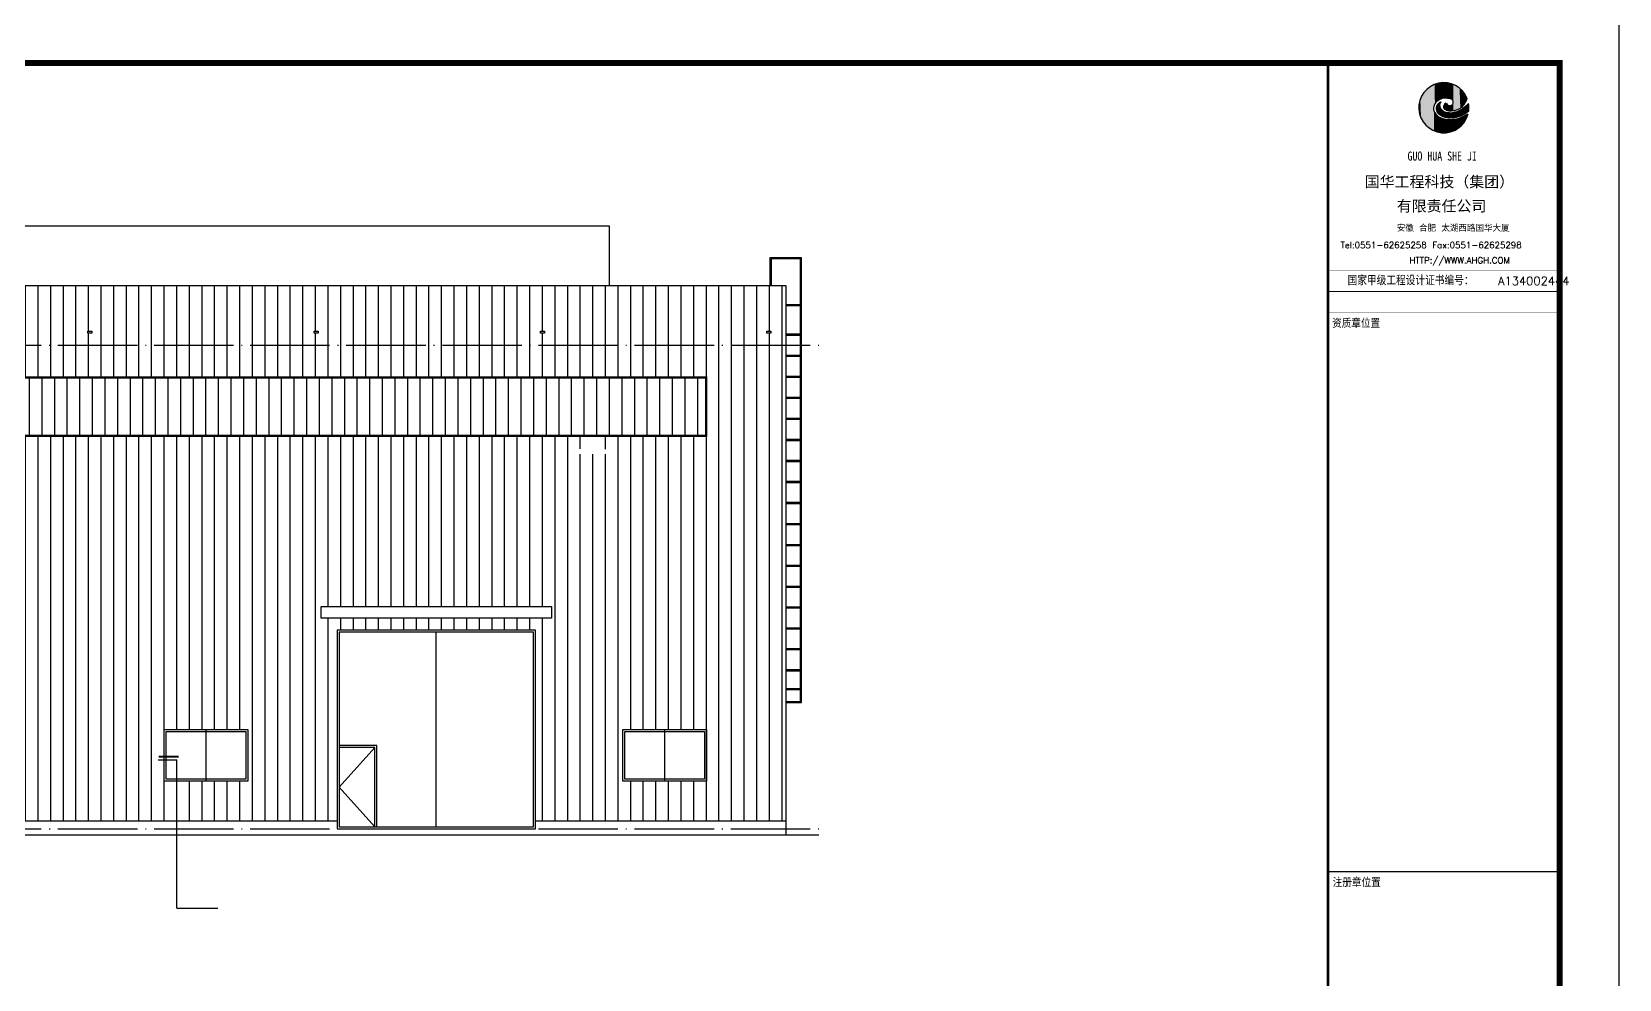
# Model space of a CAD drawing. Extents: x -21908402 to 2681150, y 88493 to 5079726.
# Drawn here: x 1709895 to 1749871, y 189917 to 213780 of the extents above; entities that cross this region are included whole.
import ezdxf

# ---------------------------------------------------------------- set-up
doc = ezdxf.new("R2010")
doc.units = 0
doc.header["$LTSCALE"] = 1000
doc.linetypes.add('DOTE', pattern=[2.42, 2, -0.2, 0.02, -0.2])
for name, color, linetype in [('DIM_SYMB', 3, 'Continuous'), ('DOTE', 1, 'DOTE'), ('PP-PM-TK', 7, 'Continuous'), ('PUB_TEXT', 7, 'Continuous'), ('PUB_TITLE', 4, 'Continuous'), ('WINDOW', 94, 'Continuous'), ('填充', 8, 'Continuous')]:
    doc.layers.add(name, color=color, linetype=linetype)
doc.styles.add('-黑体', font='simhei.ttf', dxfattribs={"width": 0.8})
doc.styles.add('STYLE1', font='simhei.ttf', dxfattribs={"width": 0.8})
doc.styles.add('TQ', font='txt.shx', dxfattribs={"width": 0.8, "bigfont": 'hztxt.shx'})

# ---------------------------------------------------------------- blocks, each defined once
blk = doc.blocks.new('*U12')
at = {"layer": 'PP-PM-TK', "color": 1}
for points in [[(-598, 427), (-540, -498), (-540, 493)], [(-540, 493), (-504, -531), (-504, 535)], [(-540, -498), (-540, 493), (-504, -531)], [(-504, 535), (-434, -593), (-434, 589)], [(-504, -531), (-504, 535), (-434, -593)], [(-434, 589), (-390, -619), (-390, 622)], [(-434, -593), (-434, 589), (-390, -619)], [(-390, 622), (-310, -666), (-310, 662)], [(-390, -619), (-390, 622), (-310, -666)], [(-310, 662), (-302, -669), (-302, 667)], [(-310, -666), (-310, 662), (-302, -669)], [(-302, 667), (-300, 1), (-300, 667)], [(-300, 667), (-299, 9), (-299, 668)], [(-299, 668), (-289, 51), (-289, 673)], [(-289, 673), (-287, 62), (-287, 674)], [(-287, 674), (-274, 89), (-274, 680)], [(-274, 680), (-262, 115), (-262, 686)], [(-262, 686), (-255, 126), (-255, 688)], [(-262, 686), (-262, 115), (-262, 686)], [(-255, 688), (-231, 157), (-231, 695)], [(-231, 695), (-227, 163), (-227, 696)], [(-227, 696), (-222, 168), (-222, 697)], [(-222, 697), (-221, 168), (-221, 697)], [(-221, 697), (-215, 174), (-215, 699)], [(-215, 699), (-211, 177), (-211, 700)], [(-211, 700), (-202, 186), (-202, 703)], [(-202, 703), (-199, 188), (-199, 704)], [(-199, 704), (-185, 201), (-185, 708)], [(-185, 708), (-183, 203), (-183, 708)], [(-183, 708), (-179, 206), (-179, 709)], [(-179, 709), (-176, 208), (-176, 710)], [(-176, 710), (-175, 208), (-175, 710)], [(-175, 710), (-163, 216), (-163, 714)], [(-163, 714), (-142, 228), (-142, 719)], [(-142, 719), (-124, 239), (-124, 724)], [(-124, 724), (-123, 240), (-123, 724)], [(-123, 724), (-122, 240), (-122, 724)], [(-122, 724), (-114, 243), (-114, 725)], [(-114, 725), (-112, 244), (-112, 725)], [(-112, 725), (-112, 244), (-112, 725)], [(-112, 725), (-111, 244), (-111, 725)], [(-111, 725), (-110, 245), (-110, 725)], [(-110, 725), (-105, 247), (-105, 725)], [(-105, 725), (-102, 248), (-102, 726)], [(-102, 726), (-101, 249), (-101, 726)], [(-101, 726), (-95, 251), (-95, 726)], [(-95, 726), (-89, 254), (-89, 727)], [(-89, 727), (-85, 255), (-85, 727)], [(-85, 727), (-83, 256), (-83, 727)], [(-83, 727), (-79, 257), (-79, 727)], [(-79, 727), (-59, 265), (-59, 729)], [(-59, 729), (-54, 267), (-54, 729)], [(-54, 729), (-45, 270), (-45, 730)], [(-45, 730), (-34, 272), (-34, 731)], [(-34, 731), (-28, 273), (-28, 731)], [(-28, 731), (-19, 276), (-19, 732)], [(-19, 732), (-12, 276), (-12, 732)], [(-12, 732), (-10, 277), (-10, 732)], [(-10, 732), (-10, 277), (-10, 732)], [(-10, 732), (-9, 277), (-9, 732)], [(-9, 732), (-4, 277), (-4, 733)], [(-4, 733), (-3, 277), (-3, 733)], [(-3, 733), (2, 278), (2, 733)], [(2, 733), (7, 279), (7, 734)], [(7, 734), (16, 280), (16, 734)], [(16, 280), (16, 734), (18, 279)], [(16, 734), (18, 279), (18, 734)], [(18, 279), (18, 734), (21, 279)], [(21, 279), (21, 734), (28, 279)], [(28, 279), (28, 733), (30, 279)], [(30, 279), (30, 733), (40, 278)], [(40, 278), (40, 732), (44, 278)], [(44, 278), (44, 731), (58, 277)], [(58, 277), (58, 730), (69, 276)], [(69, 276), (69, 728), (70, 276)], [(70, 276), (70, 728), (84, 275)], [(84, 275), (84, 726), (85, 275)], [(85, 275), (85, 726), (108, 274)], [(108, 274), (108, 723), (108, 274)], [(108, 274), (108, 723), (108, 274)], [(108, 274), (108, 723), (109, 274)], [(109, 274), (109, 723), (112, 273)], [(112, 273), (112, 723), (135, 270)], [(135, 270), (135, 720), (147, 269)], [(147, 269), (147, 719), (152, 268)], [(152, 268), (152, 718), (152, 268)], [(152, 268), (152, 718), (159, 268)], [(159, 268), (159, 717), (160, 267)], [(160, 267), (160, 717), (164, 267)], [(164, 267), (164, 716), (171, 265)], [(171, 265), (171, 713), (179, 263)], [(179, 263), (179, 711), (185, 262)], [(185, 262), (185, 709), (191, 261)], [(191, 261), (191, 707), (207, 254)], [(207, 254), (207, 702), (209, 253)], [(209, 253), (209, 701), (217, 250)], [(217, 250), (217, 698), (225, 244)], [(225, 244), (225, 696), (243, 230)], [(243, 230), (243, 690), (246, 228)], [(246, 228), (246, 689), (248, 227)], [(248, 227), (248, 688), (249, 226)], [(249, 226), (249, 688), (255, 216)], [(255, 216), (255, 686), (266, 199)], [(266, 199), (266, 682), (270, 192)], [(270, 192), (270, 681), (276, 155)], [(-734, 26), (-725, -117), (-725, 92)], [(-725, 92), (-715, -155), (-715, 168)], [(-725, -117), (-725, 92), (-715, -155)], [(-715, 168), (-689, -255), (-689, 245)], [(-715, -155), (-715, 168), (-689, -255)], [(-689, 245), (-669, -296), (-669, 303)], [(-689, -255), (-689, 245), (-669, -296)], [(-669, 303), (-627, -384), (-627, 377)], [(-669, -296), (-669, 303), (-627, -384)], [(-627, 377), (-598, -422), (-598, 427)], [(-627, -384), (-627, 377), (-598, -422)], [(-598, -422), (-598, 427), (-540, -498)], [(-222, 3), (-221, -43), (-221, 4)], [(-221, 4), (-215, -82), (-215, 32)], [(-221, -43), (-221, 4), (-215, -82)], [(-215, 32), (-211, -92), (-211, 48)], [(-215, -82), (-215, 32), (-211, -92)], [(-211, 48), (-202, -118), (-202, 68)], [(-211, -92), (-211, 48), (-202, -118)], [(-202, 68), (-199, -122), (-199, 73)], [(-202, -118), (-202, 68), (-199, -122)], [(-199, 73), (-185, -143), (-185, 93)], [(-199, -122), (-199, 73), (-185, -143)], [(-185, 93), (-183, -145), (-183, 96)], [(-185, -143), (-185, 93), (-183, -145)], [(-183, 96), (-179, -149), (-179, 100)], [(-183, -145), (-183, 96), (-179, -149)], [(-179, 100), (-176, -152), (-176, 103)], [(-179, -149), (-179, 100), (-176, -152)], [(-176, 103), (-175, -153), (-175, 104)], [(-176, -152), (-176, 103), (-175, -153)], [(-175, 104), (-163, -165), (-163, 116)], [(-175, -153), (-175, 104), (-163, -165)], [(-163, 116), (-142, -181), (-142, 137)], [(-163, -165), (-163, 116), (-142, -181)], [(-142, 137), (-124, -195), (-124, 151)], [(-142, -181), (-142, 137), (-124, -195)], [(-124, 151), (-123, -196), (-123, 152)], [(-124, -195), (-124, 151), (-123, -196)], [(-123, 152), (-122, -196), (-122, 153)], [(-123, -196), (-123, 152), (-122, -196)], [(-122, 153), (-114, -202), (-114, 157)], [(-122, -196), (-122, 153), (-114, -202)], [(-114, 157), (-112, 107), (-112, 158)], [(-114, -202), (-114, 87), (-112, -204)], [(-112, 158), (-111, 117), (-111, 159)], [(-112, 158), (-112, 108), (-112, 158)], [(-112, -204), (-112, 45), (-112, -204)], [(-112, -204), (-112, 42), (-111, -204)], [(-111, 159), (-110, 119), (-110, 159)], [(-111, -204), (-111, 38), (-110, -205)], [(-110, 159), (-105, 131), (-105, 162)], [(-110, -205), (-110, 34), (-105, -208)], [(-105, 162), (-102, 135), (-102, 164)], [(-105, -208), (-105, 12), (-102, -210)], [(-102, 164), (-101, 137), (-101, 165)], [(-101, 165), (-95, 145), (-95, 166)], [(-95, 166), (-89, 151), (-89, 167)], [(-12, 25), (-10, 11), (-10, 47)], [(-10, 47), (-9, 4), (-9, 50)], [(-10, 11), (-10, 47), (-10, 10)], [(-10, 47), (-10, 10), (-10, 47)], [(-10, 10), (-10, 47), (-9, 4)], [(-9, 50), (-4, -7), (-4, 68)], [(-9, 4), (-9, 50), (-4, -7)], [(-4, 68), (-3, -8), (-3, 69)], [(-4, -7), (-4, 68), (-3, -8)], [(-3, 69), (2, -19), (2, 80)], [(-3, -8), (-3, 69), (2, -19)], [(2, 80), (7, -24), (7, 87)], [(2, -19), (2, 80), (7, -24)], [(7, 87), (16, -35), (16, 98)], [(7, -24), (7, 87), (16, -35)], [(16, 98), (18, -37), (18, 100)], [(16, -35), (16, 98), (18, -37)], [(18, 100), (21, -39), (21, 103)], [(18, -37), (18, 100), (21, -39)], [(21, 103), (28, -45), (28, 111)], [(21, -39), (21, 103), (28, -45)], [(28, 111), (30, -46), (30, 113)], [(28, -45), (28, 111), (30, -46)], [(30, 113), (40, -53), (40, 121)], [(30, -46), (30, 113), (40, -53)], [(40, 121), (44, -56), (44, 124)], [(40, -53), (40, 121), (44, -56)], [(44, 124), (58, -63), (58, 135)], [(44, -56), (44, 124), (58, -63)], [(58, -63), (58, 135), (69, -69)], [(69, -69), (69, 126), (70, -69)], [(70, -69), (70, 125), (84, -74)], [(84, -74), (84, 113), (85, -74)], [(85, -74), (85, 112), (108, -81)], [(108, -81), (108, 88), (108, -82)], [(108, -82), (108, 87), (108, -82)], [(108, -82), (108, 87), (109, -82)], [(109, -82), (109, 87), (112, -82)], [(112, -82), (112, 84), (135, -86)], [(135, -86), (135, 66), (147, -88)], [(147, -88), (147, 62), (152, -88)], [(152, -88), (152, 60), (152, -89)], [(152, -89), (152, 60), (159, -89)], [(159, -89), (159, 59), (160, -89)], [(160, -89), (160, 59), (164, -89)], [(164, -89), (164, 59), (171, -89)], [(171, 58), (179, -90), (179, 60)], [(171, -89), (171, 58), (179, -90)], [(179, 60), (185, -90), (185, 61)], [(179, -90), (179, 60), (185, -90)], [(185, 61), (191, -90), (191, 62)], [(191, 62), (207, -89), (207, 65)], [(207, 65), (209, -89), (209, 66)], [(209, 66), (217, -89), (217, 70)], [(217, 70), (225, -89), (225, 75)], [(225, 75), (243, -87), (243, 86)], [(243, 86), (246, -86), (246, 91)], [(246, 91), (248, -86), (248, 93)], [(248, 93), (249, -86), (249, 94)], [(249, 94), (255, -86), (255, 102)], [(255, 102), (266, -84), (266, 117)], [(266, 117), (270, -84), (270, 133)], [(270, 133), (276, -83), (276, 155)], [(569, -14), (588, -190), (588, 2)], [(588, 2), (593, -187), (593, 6)], [(593, 6), (610, -177), (610, 20)], [(610, 20), (616, -173), (616, 25)], [(616, 25), (618, -171), (618, 27)], [(618, 27), (637, -159), (637, 43)], [(637, 43), (643, -155), (643, 48)], [(643, 48), (653, -148), (653, 57)], [(653, 57), (662, -142), (662, 66)], [(662, 66), (664, -140), (664, 68)], [(664, 68), (683, -126), (683, 86)], [(683, 86), (711, -105), (711, 112)], [(711, 112), (724, -95), (724, 124)], [(-302, -669), (-302, -30), (-300, -669)], [(-300, -669), (-300, -43), (-299, -670)], [(-299, -670), (-299, -61), (-289, -673)], [(-289, -673), (-289, -97), (-287, -674)], [(-287, -674), (-287, -102), (-274, -679)], [(-274, -679), (-274, -130), (-262, -683)], [(-262, -683), (-262, -150), (-262, -683)], [(-262, -683), (-262, -150), (-255, -686)], [(-255, -686), (-255, -162), (-231, -694)], [(-231, -694), (-231, -192), (-227, -695)], [(-227, -695), (-227, -195), (-222, -697)], [(-222, -697), (-222, -201), (-221, -697)], [(-221, -697), (-221, -201), (-215, -699)], [(-215, -699), (-215, -207), (-211, -701)], [(-211, -701), (-211, -210), (-202, -704)], [(-202, -704), (-202, -219), (-199, -705)], [(-199, -705), (-199, -222), (-185, -710)], [(-185, -710), (-185, -235), (-183, -711)], [(-183, -711), (-183, -237), (-179, -712)], [(-179, -712), (-179, -241), (-176, -713)], [(-176, -713), (-176, -244), (-175, -713)], [(-175, -713), (-175, -244), (-163, -715)], [(-163, -715), (-163, -252), (-142, -718)], [(-142, -718), (-142, -265), (-124, -721)], [(-124, -721), (-124, -276), (-123, -721)], [(-123, -721), (-123, -277), (-122, -721)], [(-122, -721), (-122, -277), (-114, -722)], [(-114, -722), (-114, -282), (-112, -723)], [(-112, -723), (-112, -284), (-112, -723)], [(-112, -723), (-112, -284), (-111, -723)], [(-111, -723), (-111, -284), (-110, -723)], [(-110, -723), (-110, -285), (-105, -724)], [(-105, -724), (-105, -287), (-102, -724)], [(-102, -210), (-102, -2), (-101, -212)], [(-102, -724), (-102, -288), (-101, -724)], [(-101, -212), (-101, -5), (-95, -215)], [(-101, -724), (-101, -289), (-95, -725)], [(-95, -215), (-95, -17), (-89, -219)], [(-95, -725), (-95, -291), (-89, -726)], [(-89, -219), (-89, -28), (-85, -222)], [(-89, -726), (-89, -294), (-85, -727)], [(-85, -222), (-85, -35), (-83, -223)], [(-85, -727), (-85, -295), (-83, -727)], [(-83, -223), (-83, -39), (-79, -226)], [(-83, -727), (-83, -296), (-79, -727)], [(-79, -226), (-79, -46), (-59, -239)], [(-79, -727), (-79, -298), (-59, -730)], [(-59, -239), (-59, -68), (-54, -241)], [(-59, -730), (-59, -306), (-54, -731)], [(-54, -241), (-54, -73), (-45, -246)], [(-54, -731), (-54, -308), (-45, -732)], [(-45, -246), (-45, -83), (-34, -252)], [(-45, -732), (-45, -312), (-34, -734)], [(-34, -252), (-34, -91), (-28, -254)], [(-28, -254), (-28, -95), (-19, -259)], [(-19, -259), (-19, -101), (-12, -263)], [(-12, -263), (-12, -106), (-10, -264)], [(-10, -264), (-10, -108), (-10, -264)], [(-10, -264), (-10, -108), (-9, -264)], [(-9, -264), (-9, -108), (-4, -267)], [(-4, -267), (-4, -111), (-3, -267)], [(-3, -267), (-3, -111), (2, -269)], [(2, -269), (2, -114), (7, -270)], [(7, -270), (7, -116), (16, -273)], [(16, -273), (16, -121), (18, -274)], [(18, -274), (18, -122), (21, -274)], [(21, -274), (21, -123), (28, -277)], [(28, -277), (28, -127), (30, -277)], [(30, -277), (30, -128), (40, -280)], [(40, -280), (40, -131), (44, -281)], [(44, -281), (44, -133), (58, -283)], [(58, -283), (58, -137), (69, -285)], [(69, -285), (69, -141), (70, -285)], [(70, -285), (70, -141), (84, -288)], [(84, -288), (84, -144), (85, -288)], [(85, -288), (85, -144), (108, -289)], [(108, -289), (108, -149), (108, -289)], [(108, -289), (108, -149), (108, -289)], [(108, -289), (108, -149), (109, -289)], [(109, -289), (109, -150), (112, -289)], [(112, -289), (112, -150), (135, -291)], [(135, -291), (135, -153), (147, -291)], [(147, -291), (147, -154), (152, -291)], [(152, -291), (152, -155), (152, -291)], [(152, -291), (152, -155), (159, -292)], [(152, -344), (152, -716), (152, -344)], [(152, -344), (159, -714), (159, -344)], [(159, -292), (159, -155), (160, -292)], [(159, -344), (160, -714), (160, -344)], [(160, -292), (160, -156), (164, -292)], [(160, -344), (164, -713), (164, -344)], [(164, -292), (164, -156), (171, -292)], [(164, -344), (171, -711), (171, -344)], [(171, -292), (171, -156), (179, -293)], [(171, -344), (179, -709), (179, -343)], [(179, -343), (185, -707), (185, -343)], [(185, -343), (191, -706), (191, -343)], [(191, -343), (207, -702), (207, -342)], [(207, -156), (209, -291), (209, -156)], [(207, -342), (209, -701), (209, -342)], [(209, -156), (217, -291), (217, -155)], [(209, -342), (217, -699), (217, -342)], [(217, -155), (225, -290), (225, -155)], [(217, -342), (225, -697), (225, -341)], [(225, -155), (243, -289), (243, -153)], [(225, -341), (243, -693), (243, -340)], [(243, -153), (246, -289), (246, -153)], [(243, -340), (246, -692), (246, -340)], [(246, -153), (248, -289), (248, -153)], [(246, -340), (248, -692), (248, -340)], [(248, -153), (249, -289), (249, -153)], [(248, -340), (249, -691), (249, -340)], [(249, -153), (255, -289), (255, -152)], [(249, -340), (255, -688), (255, -339)], [(255, -152), (266, -288), (266, -150)], [(255, -339), (266, -683), (266, -338)], [(266, -150), (270, -288), (270, -150)], [(266, -338), (270, -681), (270, -338)], [(270, -150), (276, -288), (276, -149)], [(270, -338), (276, -678), (276, -337)], [(276, -149), (283, -287), (283, -147)], [(276, -337), (283, -675), (283, -337)], [(283, -147), (296, -287), (296, -145)], [(283, -337), (296, -669), (296, -335)], [(296, -145), (302, -286), (302, -144)], [(296, -335), (302, -666), (302, -335)], [(302, -144), (307, -286), (307, -143)], [(302, -335), (307, -664), (307, -334)], [(307, -143), (311, -285), (311, -142)], [(307, -334), (311, -662), (311, -334)], [(311, -142), (341, -281), (341, -133)], [(311, -334), (341, -648), (341, -328)], [(341, -133), (369, -276), (369, -125)], [(341, -328), (369, -634), (369, -323)], [(369, -125), (375, -275), (375, -123)], [(369, -323), (375, -631), (375, -322)], [(375, -123), (377, -275), (377, -123)], [(375, -322), (377, -631), (377, -322)], [(377, -123), (383, -273), (383, -121)], [(377, -322), (383, -626), (383, -320)], [(383, -121), (397, -269), (397, -115)], [(383, -320), (397, -616), (397, -316)], [(397, -115), (421, -264), (421, -104)], [(397, -316), (421, -598), (421, -309)], [(421, -104), (431, -261), (431, -100)], [(421, -309), (431, -591), (431, -307)], [(431, -100), (444, -256), (444, -94)], [(431, -307), (444, -581), (444, -303)], [(444, -94), (450, -254), (450, -91)], [(444, -303), (450, -576), (450, -300)], [(450, -91), (460, -250), (460, -87)], [(450, -300), (460, -569), (460, -297)], [(460, -87), (483, -242), (483, -74)], [(460, -297), (483, -552), (483, -288)], [(483, -74), (492, -239), (492, -68)], [(483, -288), (492, -546), (492, -285)], [(492, -68), (509, -231), (509, -58)], [(492, -68), (492, -239), (492, -68)], [(492, -284), (509, -527), (509, -278)], [(492, -285), (492, -545), (492, -284)], [(509, -58), (512, -229), (512, -56)], [(509, -278), (512, -524), (512, -277)], [(512, -56), (513, -229), (513, -55)], [(512, -277), (513, -522), (513, -276)], [(513, -55), (530, -221), (530, -43)], [(513, -276), (530, -504), (530, -269)], [(530, -43), (542, -215), (542, -35)], [(530, -269), (542, -491), (542, -263)], [(542, -35), (552, -210), (552, -28)], [(542, -263), (552, -480), (552, -258)], [(552, -28), (555, -209), (555, -25)], [(552, -258), (555, -476), (555, -257)], [(555, -25), (569, -201), (569, -14)], [(555, -257), (569, -461), (569, -251)], [(569, -251), (588, -440), (588, -242)], [(588, -242), (593, -432), (593, -239)], [(593, -239), (610, -405), (610, -232)], [(610, -232), (616, -395), (616, -229)], [(616, -229), (618, -391), (618, -228)], [(618, -228), (637, -360), (637, -219)], [(637, -219), (643, -350), (643, -217)], [(643, -217), (653, -334), (653, -212)], [(653, -212), (662, -318), (662, -207)], [(662, -207), (664, -312), (664, -206)], [(664, -206), (683, -260), (683, -197)], [(683, -260), (683, -197), (711, -183)]]:
    blk.add_solid(points, dxfattribs=at)
at = {"layer": 'PP-PM-TK', "color": 1, "extrusion": (0, 0, -1)}
for points in [[(302, -30), (302, 667), (300, 1)], [(300, 1), (300, 667), (299, 9)], [(299, 9), (299, 668), (289, 51)], [(289, 51), (289, 673), (287, 62)], [(287, 62), (287, 674), (274, 89)], [(274, 89), (274, 680), (262, 115)], [(262, 115), (262, 686), (262, 115)], [(262, 115), (262, 686), (255, 126)], [(255, 126), (255, 688), (231, 157)], [(231, 157), (231, 695), (227, 163)], [(227, 163), (227, 696), (222, 168)], [(222, 168), (222, 697), (221, 168)], [(221, 168), (221, 697), (215, 174)], [(215, 174), (215, 699), (211, 177)], [(211, 177), (211, 700), (202, 186)], [(202, 186), (202, 703), (199, 188)], [(199, 188), (199, 704), (185, 201)], [(185, 201), (185, 708), (183, 203)], [(183, 203), (183, 708), (179, 206)], [(179, 206), (179, 709), (176, 208)], [(176, 208), (176, 710), (175, 208)], [(175, 208), (175, 710), (163, 216)], [(163, 216), (163, 714), (142, 228)], [(142, 228), (142, 719), (124, 239)], [(124, 239), (124, 724), (123, 240)], [(123, 240), (123, 724), (122, 240)], [(122, 240), (122, 724), (114, 243)], [(114, 243), (114, 725), (112, 244)], [(112, 244), (112, 725), (112, 244)], [(112, 244), (112, 725), (111, 244)], [(111, 244), (111, 725), (110, 245)], [(110, 245), (110, 725), (105, 247)], [(105, 247), (105, 725), (102, 248)], [(102, 248), (102, 726), (101, 249)], [(101, 249), (101, 726), (95, 251)], [(95, 251), (95, 726), (89, 254)], [(89, 254), (89, 727), (85, 255)], [(85, 255), (85, 727), (83, 256)], [(83, 256), (83, 727), (79, 257)], [(79, 257), (79, 727), (59, 265)], [(59, 265), (59, 729), (54, 267)], [(54, 267), (54, 729), (45, 270)], [(45, 270), (45, 730), (34, 272)], [(34, 272), (34, 731), (28, 273)], [(28, 273), (28, 731), (19, 276)], [(19, 276), (19, 732), (12, 276)], [(12, 276), (12, 732), (10, 277)], [(10, 277), (10, 732), (10, 277)], [(10, 277), (10, 732), (9, 277)], [(9, 277), (9, 732), (4, 277)], [(4, 277), (4, 733), (3, 277)], [(3, 277), (3, 733), (-2, 278)], [(-2, 278), (-2, 733), (-7, 279)], [(-7, 279), (-7, 734), (-16, 280)], [(-18, 734), (-21, 279), (-21, 734)], [(-21, 734), (-28, 279), (-28, 733)], [(-28, 733), (-30, 279), (-30, 733)], [(-30, 733), (-40, 278), (-40, 732)], [(-40, 732), (-44, 278), (-44, 731)], [(-44, 731), (-58, 277), (-58, 730)], [(-58, 730), (-69, 276), (-69, 728)], [(-69, 728), (-70, 276), (-70, 728)], [(-70, 728), (-84, 275), (-84, 726)], [(-84, 726), (-85, 275), (-85, 726)], [(-85, 726), (-108, 274), (-108, 723)], [(-108, 723), (-108, 274), (-108, 723)], [(-108, 723), (-108, 274), (-108, 723)], [(-108, 723), (-109, 274), (-109, 723)], [(-109, 723), (-112, 273), (-112, 723)], [(-112, 723), (-135, 270), (-135, 720)], [(-135, 720), (-147, 269), (-147, 719)], [(-147, 719), (-152, 268), (-152, 718)], [(-152, 718), (-152, 268), (-152, 718)], [(-152, 718), (-159, 268), (-159, 717)], [(-159, 717), (-160, 267), (-160, 717)], [(-160, 717), (-164, 267), (-164, 716)], [(-164, 716), (-171, 265), (-171, 713)], [(-171, 713), (-179, 263), (-179, 711)], [(-179, 711), (-185, 262), (-185, 709)], [(-185, 709), (-191, 261), (-191, 707)], [(-191, 707), (-207, 254), (-207, 702)], [(-207, 702), (-209, 253), (-209, 701)], [(-209, 701), (-217, 250), (-217, 698)], [(-217, 698), (-225, 244), (-225, 696)], [(-225, 696), (-243, 230), (-243, 690)], [(-243, 690), (-246, 228), (-246, 689)], [(-246, 689), (-248, 227), (-248, 688)], [(-248, 688), (-249, 226), (-249, 688)], [(-249, 688), (-255, 216), (-255, 686)], [(-255, 686), (-266, 199), (-266, 682)], [(-266, 682), (-270, 192), (-270, 681)], [(-270, 681), (-276, 155), (-276, 679)], [(-276, -83), (-276, 679), (-283, -83)], [(-276, 679), (-283, -83), (-283, 677)], [(-283, -83), (-283, 677), (-296, -80)], [(-283, 677), (-296, -80), (-296, 672)], [(-296, -80), (-296, 672), (-302, -79)], [(-296, 672), (-302, -79), (-302, 669)], [(-302, -79), (-302, 669), (-307, -78)], [(-302, 669), (-307, -78), (-307, 666)], [(-307, -78), (-307, 666), (-311, -77)], [(-307, 666), (-311, -77), (-311, 664)], [(-311, -77), (-311, 664), (-341, -71)], [(-311, 664), (-341, -71), (-341, 647)], [(-341, -71), (-341, 647), (-369, -62)], [(-341, 647), (-369, -62), (-369, 631)], [(-369, -62), (-369, 631), (-375, -61)], [(-369, 631), (-375, -61), (-375, 628)], [(-375, -61), (-375, 628), (-377, -60)], [(-375, 628), (-377, -60), (-377, 627)], [(-377, -60), (-377, 627), (-383, -58)], [(-377, 627), (-383, -58), (-383, 623)], [(-383, -58), (-383, 623), (-397, -54)], [(-383, 623), (-397, -54), (-397, 616)], [(-397, -54), (-397, 616), (-421, -43)], [(-397, 616), (-421, -43), (-421, 602)], [(-421, -43), (-421, 602), (-431, -38)], [(-421, 602), (-431, -38), (-431, 594)], [(-431, -38), (-431, 594), (-444, -32)], [(-431, 594), (-444, -32), (-444, 582)], [(-444, -32), (-444, 582), (-450, -29)], [(-444, 582), (-450, -29), (-450, 577)], [(-450, -29), (-450, 577), (-460, -23)], [(-450, 577), (-460, -23), (-460, 568)], [(-460, -23), (-460, 568), (-483, -10)], [(-460, 568), (-483, -10), (-483, 549)], [(-483, -10), (-483, 549), (-492, -3)], [(-483, 549), (-492, -3), (-492, 541)], [(-492, -3), (-492, 541), (-492, -3)], [(-492, 541), (-492, -3), (-492, 541)], [(-492, -3), (-492, 541), (-509, 10)], [(-492, 541), (-509, 10), (-509, 527)], [(-509, 10), (-509, 527), (-512, 12)], [(-509, 527), (-512, 12), (-512, 524)], [(-512, 12), (-512, 524), (-513, 13)], [(-512, 524), (-513, 13), (-513, 523)], [(-513, 13), (-513, 523), (-530, 27)], [(-513, 523), (-530, 27), (-530, 509)], [(-530, 27), (-530, 509), (-542, 38)], [(-530, 509), (-542, 38), (-542, 493)], [(-542, 38), (-542, 493), (-552, 48)], [(-542, 493), (-552, 48), (-552, 481)], [(-552, 48), (-552, 481), (-555, 52)], [(-552, 481), (-555, 52), (-555, 476)], [(-555, 52), (-555, 476), (-569, 65)], [(-555, 476), (-569, 65), (-569, 460)], [(114, 87), (114, 157), (112, 107)], [(114, 87), (112, -204), (112, 45)], [(112, 107), (112, 158), (112, 108)], [(112, 108), (112, 158), (111, 117)], [(112, 45), (112, -204), (112, 42)], [(112, 42), (111, -204), (111, 38)], [(111, 117), (111, 159), (110, 119)], [(111, 38), (110, -205), (110, 34)], [(110, 119), (110, 159), (105, 131)], [(110, 34), (105, -208), (105, 12)], [(105, 131), (105, 162), (102, 135)], [(105, 12), (102, -210), (102, -2)], [(102, 135), (102, 164), (101, 137)], [(101, 137), (101, 165), (95, 145)], [(95, 145), (95, 166), (89, 151)], [(89, 151), (89, 167), (85, 154)], [(89, 167), (85, 154), (85, 164)], [(85, 154), (85, 164), (83, 163)], [(-58, 135), (-69, -69), (-69, 126)], [(-69, 126), (-70, -69), (-70, 125)], [(-70, 125), (-84, -74), (-84, 113)], [(-84, 113), (-85, -74), (-85, 112)], [(-85, 112), (-108, -81), (-108, 88)], [(-108, 88), (-108, -82), (-108, 87)], [(-108, 87), (-108, -82), (-108, 87)], [(-108, 87), (-109, -82), (-109, 87)], [(-109, 87), (-112, -82), (-112, 84)], [(-112, 84), (-135, -86), (-135, 66)], [(-135, 66), (-147, -88), (-147, 62)], [(-147, 62), (-152, -88), (-152, 60)], [(-152, 60), (-152, -89), (-152, 60)], [(-152, 60), (-159, -89), (-159, 59)], [(-159, 59), (-160, -89), (-160, 59)], [(-160, 59), (-164, -89), (-164, 59)], [(-164, 59), (-171, -89), (-171, 58)], [(-185, -90), (-185, 61), (-191, -90)], [(-191, -90), (-191, 62), (-207, -89)], [(-207, -89), (-207, 65), (-209, -89)], [(-209, -89), (-209, 66), (-217, -89)], [(-217, -89), (-217, 70), (-225, -89)], [(-225, -89), (-225, 75), (-243, -87)], [(-243, -87), (-243, 86), (-246, -86)], [(-246, -86), (-246, 91), (-248, -86)], [(-248, -86), (-248, 93), (-249, -86)], [(-249, -86), (-249, 94), (-255, -86)], [(-255, -86), (-255, 102), (-266, -84)], [(-266, -84), (-266, 117), (-270, -84)], [(-270, -84), (-270, 133), (-276, -83)], [(-569, 65), (-569, 460), (-588, 89)], [(-569, 460), (-588, 89), (-588, 435)], [(-588, 89), (-588, 435), (-593, 95)], [(-588, 435), (-593, 95), (-593, 429)], [(-588, -190), (-588, 2), (-593, -187)], [(-593, 95), (-593, 429), (-610, 118)], [(-593, 429), (-610, 118), (-610, 408)], [(-593, -187), (-593, 6), (-610, -177)], [(-610, 118), (-610, 408), (-616, 126)], [(-610, 408), (-616, 126), (-616, 400)], [(-610, -177), (-610, 20), (-616, -173)], [(-616, 126), (-616, 400), (-618, 131)], [(-616, 400), (-618, 131), (-618, 397)], [(-616, -173), (-616, 25), (-618, -171)], [(-618, 131), (-618, 397), (-637, 164)], [(-618, 397), (-637, 164), (-637, 361)], [(-618, -171), (-618, 27), (-637, -159)], [(-637, 164), (-637, 361), (-643, 175)], [(-637, 361), (-643, 175), (-643, 349)], [(-637, -159), (-637, 43), (-643, -155)], [(-643, 175), (-643, 349), (-653, 192)], [(-643, 349), (-653, 192), (-653, 330)], [(-643, -155), (-643, 48), (-653, -148)], [(-653, 192), (-653, 330), (-662, 217)], [(-653, 330), (-662, 217), (-662, 311)], [(-653, -148), (-653, 57), (-662, -142)], [(-662, 217), (-662, 311), (-664, 222)], [(-662, 311), (-664, 222), (-664, 307)], [(-662, -142), (-662, 66), (-664, -140)], [(-664, 222), (-664, 307), (-683, 270)], [(-664, -140), (-664, 68), (-683, -126)], [(-683, -126), (-683, 86), (-711, -105)], [(-711, -105), (-711, 112), (-724, -95)], [(-724, -95), (-724, 124), (-729, -91)], [(-724, 124), (-729, -91), (-729, 74)], [(-729, -91), (-729, 74), (-734, 17)], [(302, -30), (300, -669), (300, -43)], [(300, -43), (299, -670), (299, -61)], [(299, -61), (289, -673), (289, -97)], [(289, -97), (287, -674), (287, -102)], [(287, -102), (274, -679), (274, -130)], [(274, -130), (262, -683), (262, -150)], [(262, -150), (262, -683), (262, -150)], [(262, -150), (255, -686), (255, -162)], [(255, -162), (231, -694), (231, -192)], [(231, -192), (227, -695), (227, -195)], [(227, -195), (222, -697), (222, -201)], [(222, -201), (221, -697), (221, -201)], [(221, -201), (215, -699), (215, -207)], [(215, -207), (211, -701), (211, -210)], [(211, -210), (202, -704), (202, -219)], [(202, -219), (199, -705), (199, -222)], [(199, -222), (185, -710), (185, -235)], [(185, -235), (183, -711), (183, -237)], [(183, -237), (179, -712), (179, -241)], [(179, -241), (176, -713), (176, -244)], [(176, -244), (175, -713), (175, -244)], [(175, -244), (163, -715), (163, -252)], [(163, -252), (142, -718), (142, -265)], [(142, -265), (124, -721), (124, -276)], [(124, -276), (123, -721), (123, -277)], [(123, -277), (122, -721), (122, -277)], [(122, -277), (114, -722), (114, -282)], [(114, -282), (112, -723), (112, -284)], [(112, -284), (112, -723), (112, -284)], [(112, -284), (111, -723), (111, -284)], [(111, -284), (110, -723), (110, -285)], [(110, -285), (105, -724), (105, -287)], [(105, -287), (102, -724), (102, -288)], [(102, -2), (101, -212), (101, -5)], [(102, -288), (101, -724), (101, -289)], [(101, -5), (95, -215), (95, -17)], [(101, -289), (95, -725), (95, -291)], [(95, -17), (89, -219), (89, -28)], [(95, -291), (89, -726), (89, -294)], [(89, -28), (85, -222), (85, -35)], [(89, -294), (85, -727), (85, -295)], [(85, -35), (83, -223), (83, -39)], [(85, -295), (83, -727), (83, -296)], [(83, -39), (79, -226), (79, -46)], [(83, -296), (79, -727), (79, -298)], [(79, -46), (59, -239), (59, -68)], [(79, -298), (59, -730), (59, -306)], [(59, -68), (54, -241), (54, -73)], [(59, -306), (54, -731), (54, -308)], [(54, -73), (45, -246), (45, -83)], [(54, -308), (45, -732), (45, -312)], [(45, -83), (34, -252), (34, -91)], [(45, -312), (34, -734), (34, -316)], [(34, -91), (28, -254), (28, -95)], [(34, -734), (34, -316), (28, -734)], [(34, -316), (28, -734), (28, -319)], [(28, -95), (19, -259), (19, -101)], [(28, -734), (28, -319), (19, -733)], [(28, -319), (19, -733), (19, -321)], [(19, -101), (12, -263), (12, -106)], [(19, -733), (19, -321), (12, -733)], [(19, -321), (12, -733), (12, -322)], [(12, -106), (10, -264), (10, -108)], [(12, -733), (12, -322), (10, -733)], [(12, -322), (10, -733), (10, -323)], [(10, -108), (10, -264), (10, -108)], [(10, -108), (9, -264), (9, -108)], [(10, -733), (10, -323), (10, -733)], [(10, -323), (10, -733), (10, -323)], [(10, -733), (10, -323), (9, -733)], [(10, -323), (9, -733), (9, -323)], [(9, -108), (4, -267), (4, -111)], [(9, -733), (9, -323), (4, -732)], [(9, -323), (4, -732), (4, -324)], [(4, -111), (3, -267), (3, -111)], [(4, -732), (4, -324), (3, -732)], [(4, -324), (3, -732), (3, -324)], [(3, -111), (-2, -269), (-2, -114)], [(3, -732), (3, -324), (-2, -732)], [(3, -324), (-2, -732), (-2, -326)], [(-2, -114), (-7, -270), (-7, -116)], [(-2, -732), (-2, -326), (-7, -732)], [(-2, -326), (-7, -732), (-7, -327)], [(-7, -116), (-16, -273), (-16, -121)], [(-7, -732), (-7, -327), (-16, -731)], [(-7, -327), (-16, -731), (-16, -329)], [(-16, -121), (-18, -274), (-18, -122)], [(-16, -731), (-16, -329), (-18, -731)], [(-16, -329), (-18, -731), (-18, -329)], [(-18, -122), (-21, -274), (-21, -123)], [(-18, -731), (-18, -329), (-21, -731)], [(-18, -329), (-21, -731), (-21, -330)], [(-21, -123), (-28, -277), (-28, -127)], [(-21, -731), (-21, -330), (-28, -731)], [(-21, -330), (-28, -731), (-28, -332)], [(-28, -127), (-30, -277), (-30, -128)], [(-28, -731), (-28, -332), (-30, -731)], [(-28, -332), (-30, -731), (-30, -332)], [(-30, -128), (-40, -280), (-40, -131)], [(-30, -731), (-30, -332), (-40, -730)], [(-30, -332), (-40, -730), (-40, -334)], [(-40, -131), (-44, -281), (-44, -133)], [(-40, -730), (-40, -334), (-44, -730)], [(-40, -334), (-44, -730), (-44, -335)], [(-44, -133), (-58, -283), (-58, -137)], [(-44, -730), (-44, -335), (-58, -729)], [(-44, -335), (-58, -729), (-58, -338)], [(-58, -137), (-69, -285), (-69, -141)], [(-58, -729), (-58, -338), (-69, -729)], [(-58, -338), (-69, -729), (-69, -339)], [(-69, -141), (-70, -285), (-70, -141)], [(-69, -729), (-69, -339), (-70, -729)], [(-69, -339), (-70, -729), (-70, -339)], [(-70, -141), (-84, -288), (-84, -144)], [(-70, -729), (-70, -339), (-84, -728)], [(-70, -339), (-84, -728), (-84, -340)], [(-84, -144), (-85, -288), (-85, -144)], [(-84, -728), (-84, -340), (-85, -728)], [(-84, -340), (-85, -728), (-85, -340)], [(-85, -144), (-108, -289), (-108, -149)], [(-85, -728), (-85, -340), (-108, -727)], [(-85, -340), (-108, -727), (-108, -342)], [(-108, -149), (-108, -289), (-108, -149)], [(-108, -149), (-108, -289), (-108, -149)], [(-108, -149), (-109, -289), (-109, -150)], [(-108, -727), (-108, -342), (-108, -727)], [(-108, -342), (-108, -727), (-108, -342)], [(-108, -727), (-108, -342), (-108, -727)], [(-108, -342), (-108, -727), (-108, -342)], [(-108, -727), (-108, -342), (-109, -727)], [(-108, -342), (-109, -727), (-109, -342)], [(-109, -150), (-112, -289), (-112, -150)], [(-109, -727), (-109, -342), (-112, -726)], [(-109, -342), (-112, -726), (-112, -342)], [(-112, -150), (-135, -291), (-135, -153)], [(-112, -726), (-112, -342), (-135, -720)], [(-112, -342), (-135, -720), (-135, -343)], [(-135, -153), (-147, -291), (-147, -154)], [(-135, -720), (-135, -343), (-147, -717)], [(-135, -343), (-147, -717), (-147, -344)], [(-147, -154), (-152, -291), (-152, -155)], [(-147, -717), (-147, -344), (-152, -716)], [(-147, -344), (-152, -716), (-152, -344)], [(-152, -155), (-152, -291), (-152, -155)], [(-152, -155), (-159, -292), (-159, -155)], [(-152, -716), (-152, -344), (-152, -716)], [(-152, -716), (-152, -344), (-159, -714)], [(-159, -155), (-160, -292), (-160, -156)], [(-159, -714), (-159, -344), (-160, -714)], [(-160, -156), (-164, -292), (-164, -156)], [(-160, -714), (-160, -344), (-164, -713)], [(-164, -156), (-171, -292), (-171, -156)], [(-164, -713), (-164, -344), (-171, -711)], [(-171, -156), (-179, -293), (-179, -156)], [(-171, -711), (-171, -344), (-179, -709)], [(-179, -293), (-179, -156), (-185, -292)], [(-179, -156), (-185, -292), (-185, -156)], [(-179, -709), (-179, -343), (-185, -707)], [(-185, -292), (-185, -156), (-191, -292)], [(-185, -156), (-191, -292), (-191, -156)], [(-185, -707), (-185, -343), (-191, -706)], [(-191, -292), (-191, -156), (-207, -291)], [(-191, -156), (-207, -291), (-207, -156)], [(-191, -706), (-191, -343), (-207, -702)], [(-207, -291), (-207, -156), (-209, -291)], [(-207, -702), (-207, -342), (-209, -701)], [(-209, -291), (-209, -156), (-217, -291)], [(-209, -701), (-209, -342), (-217, -699)], [(-217, -291), (-217, -155), (-225, -290)], [(-217, -699), (-217, -342), (-225, -697)], [(-225, -290), (-225, -155), (-243, -289)], [(-225, -697), (-225, -341), (-243, -693)], [(-243, -289), (-243, -153), (-246, -289)], [(-243, -693), (-243, -340), (-246, -692)], [(-246, -289), (-246, -153), (-248, -289)], [(-246, -692), (-246, -340), (-248, -692)], [(-248, -289), (-248, -153), (-249, -289)], [(-248, -692), (-248, -340), (-249, -691)], [(-249, -289), (-249, -153), (-255, -289)], [(-249, -691), (-249, -340), (-255, -688)], [(-255, -289), (-255, -152), (-266, -288)], [(-255, -688), (-255, -339), (-266, -683)], [(-266, -288), (-266, -150), (-270, -288)], [(-266, -683), (-266, -338), (-270, -681)], [(-270, -288), (-270, -150), (-276, -288)], [(-270, -681), (-270, -338), (-276, -678)], [(-276, -288), (-276, -149), (-283, -287)], [(-276, -678), (-276, -337), (-283, -675)], [(-283, -287), (-283, -147), (-296, -287)], [(-283, -675), (-283, -337), (-296, -669)], [(-296, -287), (-296, -145), (-302, -286)], [(-296, -669), (-296, -335), (-302, -666)], [(-302, -286), (-302, -144), (-307, -286)], [(-302, -666), (-302, -335), (-307, -664)], [(-307, -286), (-307, -143), (-311, -285)], [(-307, -664), (-307, -334), (-311, -662)], [(-311, -285), (-311, -142), (-341, -281)], [(-311, -662), (-311, -334), (-341, -648)], [(-341, -281), (-341, -133), (-369, -276)], [(-341, -648), (-341, -328), (-369, -634)], [(-369, -276), (-369, -125), (-375, -275)], [(-369, -634), (-369, -323), (-375, -631)], [(-375, -275), (-375, -123), (-377, -275)], [(-375, -631), (-375, -322), (-377, -631)], [(-377, -275), (-377, -123), (-383, -273)], [(-377, -631), (-377, -322), (-383, -626)], [(-383, -273), (-383, -121), (-397, -269)], [(-383, -626), (-383, -320), (-397, -616)], [(-397, -269), (-397, -115), (-421, -264)], [(-397, -616), (-397, -316), (-421, -598)], [(-421, -264), (-421, -104), (-431, -261)], [(-421, -598), (-421, -309), (-431, -591)], [(-431, -261), (-431, -100), (-444, -256)], [(-431, -591), (-431, -307), (-444, -581)], [(-444, -256), (-444, -94), (-450, -254)], [(-444, -581), (-444, -303), (-450, -576)], [(-450, -254), (-450, -91), (-460, -250)], [(-450, -576), (-450, -300), (-460, -569)], [(-460, -250), (-460, -87), (-483, -242)], [(-460, -569), (-460, -297), (-483, -552)], [(-483, -242), (-483, -74), (-492, -239)], [(-483, -552), (-483, -288), (-492, -546)], [(-492, -239), (-492, -68), (-492, -239)], [(-492, -239), (-492, -68), (-509, -231)], [(-492, -545), (-492, -284), (-509, -527)], [(-492, -546), (-492, -285), (-492, -545)], [(-509, -231), (-509, -58), (-512, -229)], [(-509, -527), (-509, -278), (-512, -524)], [(-512, -229), (-512, -56), (-513, -229)], [(-512, -524), (-512, -277), (-513, -522)], [(-513, -229), (-513, -55), (-530, -221)], [(-513, -522), (-513, -276), (-530, -504)], [(-530, -221), (-530, -43), (-542, -215)], [(-530, -504), (-530, -269), (-542, -491)], [(-542, -215), (-542, -35), (-552, -210)], [(-542, -491), (-542, -263), (-552, -480)], [(-552, -210), (-552, -28), (-555, -209)], [(-552, -480), (-552, -258), (-555, -476)], [(-555, -209), (-555, -25), (-569, -201)], [(-555, -476), (-555, -257), (-569, -461)], [(-569, -201), (-569, -14), (-588, -190)], [(-569, -461), (-569, -251), (-588, -440)], [(-588, -440), (-588, -242), (-593, -432)], [(-593, -432), (-593, -239), (-610, -405)], [(-610, -405), (-610, -232), (-616, -395)], [(-616, -395), (-616, -229), (-618, -391)], [(-618, -391), (-618, -228), (-637, -360)], [(-637, -360), (-637, -219), (-643, -350)], [(-643, -350), (-643, -217), (-653, -334)], [(-653, -334), (-653, -212), (-662, -318)], [(-662, -318), (-662, -207), (-664, -312)], [(-664, -312), (-664, -206), (-683, -260)]]:
    blk.add_solid(points, dxfattribs=at)
blk = doc.blocks.new('70406170226736')
at = {"layer": 'PP-PM-TK', "color": 1}
for points in [[(58, 135), (84, 113), (108, 87), (121, 75), (135, 66), (152, 60), (171, 58), (190, 60), (209, 66), (227, 74), (243, 86), (256, 101), (266, 117), (273, 135), (276, 155), (275, 174), (270, 192), (261, 210), (249, 226), (234, 239), (217, 250), (191, 261), (164, 267), (108, 274), (62, 278), (16, 280), (-19, 276), (-54, 267), (-89, 255), (-122, 240), (-151, 224), (-179, 206), (-204, 186), (-227, 163), (-246, 140), (-262, 115), (-276, 89), (-287, 62), (-295, 32), (-300, 1), (-302, -30), (-299, -61), (-289, -97), (-274, -130), (-255, -162), (-231, -192), (-204, -219), (-175, -244), (-144, -266), (-110, -285), (-70, -304), (-28, -319), (14, -330), (58, -338), (105, -343), (152, -344), (246, -340), (311, -334), (375, -322), (444, -303), (512, -277), (637, -219), (711, -183)], [(724, 124), (643, 48), (600, 10), (555, -25), (509, -58), (460, -87), (422, -105), (383, -121), (343, -134), (302, -144), (255, -152), (207, -156), (159, -155), (112, -150), (69, -141), (28, -127), (-10, -108), (-45, -83), (-63, -65), (-79, -46), (-92, -24), (-102, -2), (-109, 20), (-112, 42), (-114, 87), (-114, 102), (-111, 117), (-105, 131), (-95, 145), (-85, 154), (-82, 159), (-83, 163), (-89, 167), (-95, 167), (-101, 165), (-123, 152), (-142, 137), (-163, 118), (-183, 96), (-199, 73), (-211, 48), (-218, 26), (-222, 3), (-223, -20), (-221, -43), (-215, -82), (-209, -101), (-202, -118), (-185, -143), (-163, -165), (-112, -204), (-59, -239), (-32, -254), (-3, -267), (40, -280), (85, -288), (132, -292), (179, -293), (243, -291), (307, -286), (369, -276), (431, -261), (492, -239), (552, -210), (610, -177), (664, -140), (729, -91)], [(58, 135), (30, 113), (17, 101), (7, 87), (-4, 68), (-10, 47), (-12, 25), (-9, 4), (-5, -8), (2, -19), (11, -30), (21, -39), (44, -56), (70, -69), (89, -76), (108, -82), (147, -88), (185, -90), (225, -89), (283, -83), (312, -78), (341, -71), (369, -63), (397, -54), (424, -42), (450, -29), (483, -10), (513, 13), (542, 38), (569, 65), (593, 95), (616, 126), (635, 159), (653, 192), (669, 231), (683, 270)]]:
    blk.add_lwpolyline(points, dxfattribs=at)
for start, end in [(21.5384, 345.5567), (352.8544, 9.7328)]:
    blk.add_arc((0, 0), 735, start, end, dxfattribs=at)
blk.add_blockref('*U12', (0, 0), dxfattribs=at)
blk = doc.blocks.new('tk')
at = {"layer": 'PP-PM-TK', "color": 4}
blk.add_line((1742537, 381629), (1748371, 381629), dxfattribs=at)
for points, const_width in [([(1742537, 401993), (1742537, 341993)], 74.2), ([(1742537, 396765), (1748371, 396765)], 10.6), ([(1742537, 396237), (1748371, 396237)], 29.7), ([(1742537, 395710), (1748371, 395710)], 10.6)]:
    blk.add_lwpolyline(points, dxfattribs=dict(at, const_width=const_width))
at = {"xscale": 0.8591265000868589, "yscale": 0.859126500057755, "zscale": 0.8591265000588159}
blk.add_blockref('70406170226736', (1745454, 400867), dxfattribs=at)
at = {"layer": 'PUB_TEXT', "color": 2, "style": 'STYLE1', "width": 0.8}
blk.add_text('GUO HUA SHE JI', height=229.1, dxfattribs=at).set_placement((1744539, 399535))
at = {"layer": 'PUB_TEXT', "color": 2}
for s, height, style, p in [('国华工程科技（集团）', 275.8, '-黑体', (1743461, 398863)), ('有限责任公司', 275.8, '-黑体', (1744268, 398254)), ('安徽', 159.1, 'TQ', (1744269, 397749)), ('合肥', 159.1, 'TQ', (1744830, 397749)), ('太湖西路国华大厦', 159.1, 'TQ', (1745391, 397749)), ('Tel:0551-62625258 Fax:0551-62625298', 159.1, 'TQ', (1742853, 397327)), ('    HTTP://WWW.AHGH.COM', 159.1, 'TQ', (1743972, 396944)), ('国家甲级工程设计证书编号：   A134002444', 212.13, 'TQ', (1743030, 396399)), ('资质章位置', 201.5, 'TQ', (1742641, 395325)), ('注册章位置', 201.5, 'TQ', (1742655, 381244))]:
    blk.add_text(s, height=height, dxfattribs=dict(at, style=style)).set_placement(p)
blk = doc.blocks.new('M5050')
blk.add_lwpolyline([(142995, 321986), (143895, 320986), (142995, 319986)])
at = {"layer": 'WINDOW'}
blk.add_line((141445, 319986), (141445, 324886), dxfattribs=at)
for points in [[(138945, 324936), (143945, 324936), (143945, 319936), (138945, 319936)], [(138995, 324886), (143895, 324886), (143895, 319986), (138995, 319986)], [(143895, 319986), (142995, 319986), (142995, 321986), (143895, 321986)]]:
    blk.add_lwpolyline(points, close=True, dxfattribs=at)
blk.add_lwpolyline([(142945, 319986), (142945, 322036), (143895, 322036)], dxfattribs=at)
blk = doc.blocks.new('ggggggggg')
at = {"layer": 'WINDOW'}
for p, q in [((1694780, 198003), (1696880, 198003)), ((1694780, 196703), (1694780, 198003)), ((1695830, 198003), (1695830, 196703)), ((1696880, 198003), (1696880, 196703)), ((1696880, 196703), (1694780, 196703))]:
    blk.add_line(p, q, dxfattribs=at)
blk.add_lwpolyline([(1694830, 197953), (1696830, 197953), (1696830, 196753), (1694830, 196753)], close=True, dxfattribs=at)
blk = doc.blocks.new('GT2')
at = {"color": 253}
for p, q in [((1131081, 127313), (1131081, 138483)), ((1131111, 127313), (1131111, 138513)), ((1130711, 137337), (1131081, 137337)), ((1130711, 137307), (1131081, 137307)), ((1130711, 136593), (1131081, 136593)), ((1130711, 136563), (1131081, 136563)), ((1130711, 136063), (1131081, 136063)), ((1130711, 136033), (1131081, 136033)), ((1130711, 135533), (1131081, 135533)), ((1130711, 135503), (1131081, 135503)), ((1130711, 135003), (1131081, 135003)), ((1130711, 134973), (1131081, 134973)), ((1130711, 134473), (1131081, 134473)), ((1130711, 134443), (1131081, 134443)), ((1130711, 133943), (1131081, 133943)), ((1130711, 133913), (1131081, 133913)), ((1130711, 133413), (1131081, 133413)), ((1130711, 133383), (1131081, 133383)), ((1130711, 132883), (1131081, 132883)), ((1130711, 132853), (1131081, 132853)), ((1130711, 132353), (1131081, 132353)), ((1130711, 132323), (1131081, 132323)), ((1130711, 131823), (1131081, 131823)), ((1130711, 131793), (1131081, 131793)), ((1130711, 131293), (1131081, 131293)), ((1130711, 131263), (1131081, 131263)), ((1130711, 130773), (1131081, 130773)), ((1130711, 130743), (1131081, 130743)), ((1130711, 130243), (1131081, 130243)), ((1130711, 130213), (1131081, 130213)), ((1130711, 129723), (1131081, 129723)), ((1130711, 129693), (1131081, 129693)), ((1130711, 129193), (1131081, 129193)), ((1130711, 129163), (1131081, 129163)), ((1130711, 128673), (1131081, 128673)), ((1130711, 128643), (1131081, 128643)), ((1130711, 128143), (1131081, 128143)), ((1130711, 128113), (1131081, 128113)), ((1130711, 127668), (1131081, 127668)), ((1130711, 127638), (1131081, 127638)), ((1130711, 127333), (1131081, 127333)), ((1130711, 127313), (1131111, 127313))]:
    blk.add_line(p, q, dxfattribs=at)
for points in [[(1131111, 138513), (1130311, 138513), (1130311, 137813)], [(1131081, 138483), (1130341, 138483), (1130341, 137813)]]:
    blk.add_lwpolyline(points, dxfattribs=at)

msp = doc.modelspace()

# ---------------------------------------------------------------- hatches: boundary and pattern name
at = {"layer": '填充'}
h = msp.add_hatch(dxfattribs=at)
h.set_pattern_fill('ANSI31', color=140, scale=200, angle=45, style=0)
h.set_pattern_definition([(90, (0, 0), (-317.5, 3e-14), [])])
h.paths.add_polyline_path([(1728882, 205888), (1728882, 207388), (1682282, 207388), (1682282, 205888)])
h.paths.add_polyline_path([(1694212, 206241), (1694312, 206241), (1694312, 206191), (1694212, 206191)], flags=16)
h.paths.add_polyline_path([(1688613, 206241), (1688613, 206191), (1688513, 206191), (1688513, 206241)], flags=16)
h.paths.add_polyline_path([(1699911, 206241), (1700011, 206241), (1700011, 206191), (1699911, 206191)], flags=16)
h.paths.add_polyline_path([(1682914, 206241), (1682914, 206191), (1682814, 206191), (1682814, 206241)], flags=16)
h.paths.add_polyline_path([(1705610, 206241), (1705710, 206241), (1705710, 206191), (1705610, 206191)], flags=16)
h.paths.add_polyline_path([(1711309, 206241), (1711409, 206241), (1711409, 206191), (1711309, 206191)], flags=16)
h.paths.add_polyline_path([(1717008, 206241), (1717108, 206241), (1717108, 206191), (1717008, 206191)], flags=16)
h.paths.add_polyline_path([(1722707, 206241), (1722807, 206241), (1722807, 206191), (1722707, 206191)], flags=16)
h.paths.add_polyline_path([(1728406, 206241), (1728506, 206241), (1728506, 206191), (1728406, 206191)], flags=16)
h.paths.add_polyline_path([(1682282, 205888), (1682282, 204179), (1684282, 204179), (1684282, 205088), (1726882, 205088), (1726882, 204179), (1728882, 204179), (1728882, 205888)])
h.paths.add_polyline_path([(1684282, 203588), (1684282, 204179), (1682282, 204179), (1682282, 195576), (1684282, 195576), (1684282, 196208), (1686382, 196208), (1686382, 195576), (1688582, 195576), (1688582, 198708), (1693582, 198708), (1693582, 195576), (1695832, 195576), (1695832, 196208), (1697932, 196208), (1697932, 195576), (1701632, 195576), (1701632, 196208), (1703732, 196208), (1703732, 195576), (1707432, 195576), (1707432, 196208), (1709532, 196208), (1709532, 195576), (1713232, 195576), (1713232, 196208), (1715332, 196208), (1715332, 195576), (1717582, 195576), (1717582, 198708), (1722582, 198708), (1722582, 195576), (1724782, 195576), (1724782, 196208), (1726882, 196208), (1726882, 195576), (1728882, 195576), (1728882, 204179), (1726882, 204179), (1726882, 203588), (1724022, 203588), (1724472, 203138), (1723572, 203138), (1724022, 203588)])
h.paths.add_polyline_path([(1693982, 199308), (1693982, 199008), (1688182, 199008), (1687935, 199008), (1688385, 198558), (1687485, 198558), (1687935, 199008), (1688182, 199008), (1688182, 199308)], flags=16)
h.paths.add_polyline_path([(1717182, 199308), (1722982, 199308), (1722982, 199008), (1717182, 199008)], flags=16)
h.paths.add_polyline_path([(1724782, 194908), (1724782, 195576), (1722582, 195576), (1722582, 193908), (1728882, 193908), (1728882, 195576), (1726882, 195576), (1726882, 194908)])
h.paths.add_polyline_path([(1715332, 194908), (1713547, 194908), (1713547, 193908), (1717582, 193908), (1717582, 195576), (1715332, 195576)])
h.paths.add_polyline_path([(1713547, 193908), (1713547, 194908), (1713232, 194908), (1713232, 195576), (1709532, 195576), (1709532, 194908), (1707432, 194908), (1707432, 195576), (1703732, 195576), (1703732, 194908), (1701632, 194908), (1701632, 195576), (1697932, 195576), (1697932, 194908), (1695832, 194908), (1695832, 195576), (1693582, 195576), (1693582, 193908)])
h.paths.add_polyline_path([(1686382, 194908), (1684282, 194908), (1684282, 195576), (1682282, 195576), (1682282, 193908), (1688582, 193908), (1688582, 195576), (1686382, 195576)])
h = msp.add_hatch(dxfattribs=at)
h.set_pattern_fill('ANSI31', color=256, scale=200, angle=45, style=0)
h.set_pattern_definition([(90, (1051.95, 5201.8), (-317.5, 3e-14), [])])
h.paths.add_polyline_path([(1726862, 203608), (1726862, 205068), (1684302, 205068), (1684302, 203608)])

# ---------------------------------------------------------------- linework, layer by layer
for p, q in [((1728882, 207388), (1728882, 193558)), ((1693582, 193908), (1717582, 193908)), ((1722582, 193908), (1728882, 193908))]:
    msp.add_line(p, q)
for points in [[(1688834, 208888), (1724434, 208888), (1724434, 207388)], [(1682282, 207388), (1728882, 207388)], [(1681515, 193558), (1729715, 193558)]]:
    msp.add_lwpolyline(points)
at = {"const_width": 20}
msp.add_lwpolyline([(1682282, 207388), (1728882, 207388), (1728882, 193558), (1682282, 193558)], close=True, dxfattribs=at)
for points in [[(1711309, 206241), (1711409, 206241), (1711409, 206191), (1711309, 206191)], [(1717008, 206241), (1717108, 206241), (1717108, 206191), (1717008, 206191)], [(1722707, 206241), (1722807, 206241), (1722807, 206191), (1722707, 206191)], [(1728406, 206241), (1728506, 206241), (1728506, 206191), (1728406, 206191)], [(1684282, 205088), (1726882, 205088), (1726882, 203588), (1684282, 203588)], [(1684302, 205068), (1726862, 205068), (1726862, 203608), (1684302, 203608)], [(1717182, 199308), (1722982, 199308), (1722982, 199008), (1717182, 199008)]]:
    msp.add_lwpolyline(points, close=True)
msp.add_lwpolyline([(1681515, 193558), (1729715, 193558)], dxfattribs=at)
at = {"layer": 'DIM_SYMB'}
for p, q in [((1713075, 195446), (1713547, 195446)), ((1713547, 191706), (1713547, 195446)), ((1713547, 191706), (1714581, 191706))]:
    msp.add_line(p, q, dxfattribs=at)
at = {"layer": 'DIM_SYMB', "const_width": 50}
msp.add_lwpolyline([(1713093, 195520), (1713593, 195520)], dxfattribs=at)
at = {"layer": 'DOTE'}
for p, q in [((1681515, 205888), (1729715, 205888)), ((1681515, 193708), (1729715, 193708)), ((1681515, 193558), (1729715, 193558))]:
    msp.add_line(p, q, dxfattribs=at)
at = {"layer": 'PUB_TITLE'}
msp.add_lwpolyline([(1660771, 151493), (1749871, 151493), (1749871, 214493), (1660771, 214493)], close=True, dxfattribs=at)
at = {"layer": 'PUB_TITLE', "const_width": 150}
msp.add_lwpolyline([(1664521, 152993), (1748371, 152993), (1748371, 212993), (1664521, 212993)], close=True, dxfattribs=at)

# ---------------------------------------------------------------- block references
for name, p in [('tk', (0, -189000)), ('GT2', (598171, 69576)), ('ggggggggg', (18452, -1795)), ('ggggggggg', (30002, -1795))]:
    msp.add_blockref(name, p)
at = {"xscale": -1}
msp.add_blockref('M5050', (1861527, -126228), dxfattribs=at)

doc.saveas('drawing.dxf')
